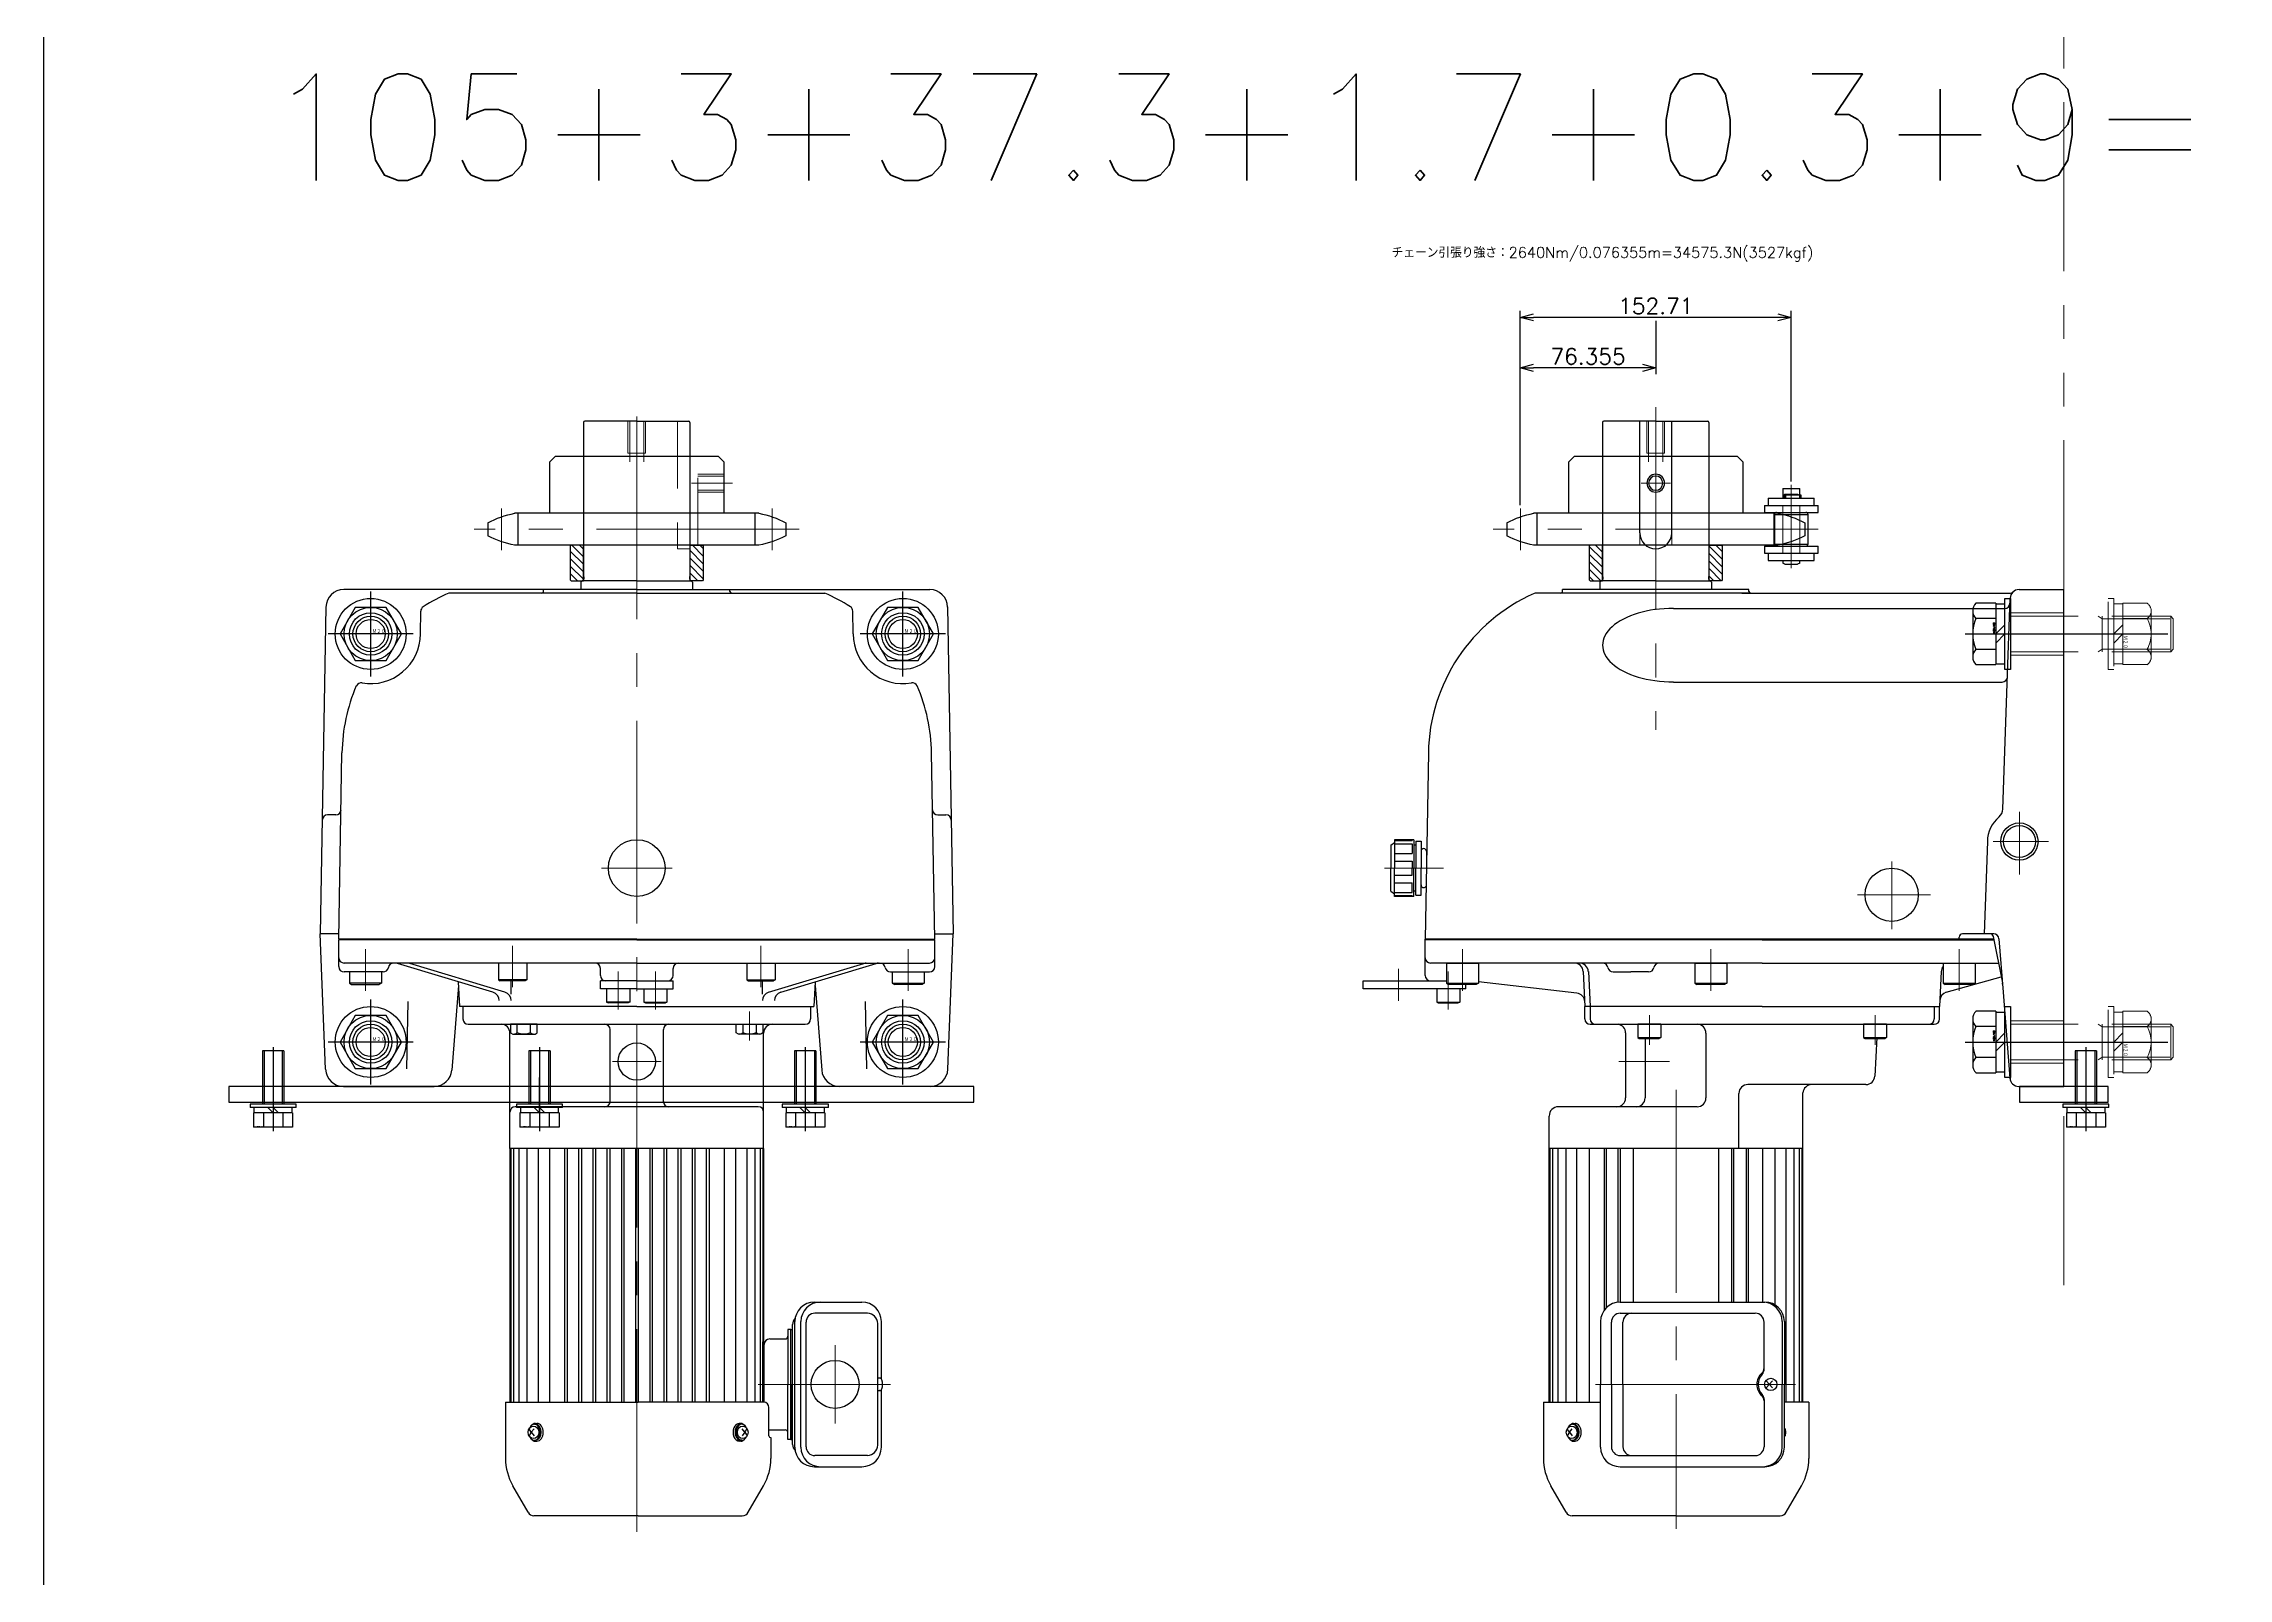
# Model space of a CAD drawing. Header units: millimetres. Extents: x -16130 to 36813, y -8099 to 27484.
# Drawn here: x -3927 to -2695, y 16877 to 17742 of the extents above; entities that cross this region are included whole.
import ezdxf

# ---------------------------------------------------------------- set-up
doc = ezdxf.new("R2010")
doc.units = ezdxf.units.MM
doc.header["$LTSCALE"] = 6
doc.header["$PDMODE"] = 99
doc.header["$PDSIZE"] = 1
for name, pattern in [('CENTER2', [28.575, 19.05, -3.175, 3.175, -3.175]), ('HIDDEN', [9.525, 6.35, -3.175]), ('PHANTOM2', [31.75, 15.875, -3.175, 3.175, -3.175, 3.175, -3.175])]:
    doc.linetypes.add(name, pattern=pattern)
for name, color, linetype, lineweight in [('04_HIDDEN', 2, 'HIDDEN', 13), ('05_CENTER', 4, 'CENTER2', 13), ('06_PHANTOM', 2, 'PHANTOM2', 13), ('08_DIM', 3, 'Continuous', 13)]:
    doc.layers.add(name, color=color, linetype=linetype, lineweight=lineweight)
doc.layers.add('10_DRAFT', color=8, linetype='Continuous', lineweight=0, plot=False)
doc.styles.add('KANJI0', font='txt.shx', dxfattribs={"width": 0.9, "height": 30, "bigfont": 'bigfont'})
doc.styles.add('KSS_TXT', font='txt.shx', dxfattribs={"bigfont": 'extfont2.shx'})
doc.styles.add('KSS_TXT_L', font='txt.shx', dxfattribs={"height": 3, "bigfont": 'extfont2.shx'})
doc.dimstyles.new('KSS_DIM', dxfattribs={"dimtxt": 3, "dimasz": 2.5, "dimexe": 1.25, "dimexo": 0.625, "dimtad": 1, "dimdsep": 46, "dimtxsty": 'KSS_TXT', "dimblk": 'OPEN30', "dimcen": 0, "dimazin": 2, "dimtfac": 0.75, "dimtmove": 0, "dimatfit": 3, "dimldrblk": 'OPEN30', "dimfxl": 1, "dimtolj": 1, "dimarcsym": 0})

# ---------------------------------------------------------------- blocks, each defined once
blk = doc.blocks.new('A$C589748CA_1_1_1')
at = {"color": 0}
blk.add_lwpolyline([(-12.5, 0), (37.5, 0), (37.5, -9), (-12.5, -9)], close=True, dxfattribs=at)
at = {"layer": '05_CENTER'}
blk.add_line((0, 4.9), (0, -14.4), dxfattribs=at)
blk = doc.blocks.new('A$C1819430B_1_1_1')
at = {"color": 0}
for p, q in [((-11, 13), (11, 13)), ((-11, 5), (-11, 13)), ((-5.5, 5), (-5.5, 13)), ((5.5, 5), (5.5, 13)), ((11, 5), (11, 13)), ((-13, 2), (13, 2)), ((-13, 2), (-13, 0)), ((-13, 0), (13, 0)), ((-11, 5), (11, 5)), ((-10.8, 5), (-10.8, 2)), ((0, 2), (-3, 5)), ((0, 5), (3, 2)), ((10.8, 2), (10.8, 5)), ((13, 0), (13, 2))]:
    blk.add_line(p, q, dxfattribs=at)
at = {"color": 0, "linetype": 'CENTER2'}
blk.add_line((0, -32.1), (0, 15.3), dxfattribs=at)
at = {"color": 0, "linetype": 'HIDDEN'}
for p, q in [((-6, -30), (-6, 0)), ((-5.1, -30), (-5.1, 0)), ((5.1, -30), (5.1, 0)), ((6, -30), (6, 0)), ((-6, -30), (6, -30))]:
    blk.add_line(p, q, dxfattribs=at)
at = {"layer": '10_DRAFT', "style": 'KSS_TXT_L'}
blk.add_text('BT-M12x35L,SW,PW', height=0.3, dxfattribs=at).set_placement((6.1, 12.7))
blk = doc.blocks.new('A$C00F93995_1_2_1')
at = {"color": 0, "linetype": 'CENTER2'}
blk.add_line((0, 25.6), (0, -95.7), dxfattribs=at)
at = {"color": 0}
for p, q in [((-17.3, 19.5), (-17.3, 8.3)), ((13, 21.3), (-13, 21.3)), ((-8.7, 8.3), (-8.7, 19.5)), ((8.7, 8.3), (8.7, 19.5)), ((17.3, 8.3), (17.3, 19.5)), ((17.3, 8.3), (-17.3, 8.3)), ((-16.9, 8.3), (-16.9, 3.2)), ((-5.1, 8.3), (0, 3.2)), ((0, 8.3), (5.1, 3.2)), ((16.9, 8.3), (16.9, 3.2))]:
    blk.add_line(p, q, dxfattribs=at)
blk.add_lwpolyline([(-20, 3.2), (20, 3.2), (20, 0), (-20, 0)], close=True, dxfattribs=at)
for centre, radius, start, end in [((-13, 15.3), 6, 44.6, 135.4), ((0, -0.6), 21.9, 66.6, 113.4), ((13, 15.3), 6, 44.6, 135.4)]:
    blk.add_arc(centre, radius, start, end, dxfattribs=at)
at = {"layer": '04_HIDDEN', "color": 0}
for p, q in [((-10, 0), (-10, -90.3)), ((10, 0), (10, -90.3)), ((-8.6, -51.7), (-10, -49.4)), ((10, -51.7), (-10, -51.7)), ((-8.6, -51.7), (-8.6, -91.7)), ((8.6, -51.7), (10, -49.4)), ((8.6, -51.7), (8.6, -91.7)), ((-10, -90.3), (-8.6, -91.7)), ((10, -90.3), (-10, -90.3)), ((8.6, -91.7), (-8.6, -91.7)), ((8.6, -91.7), (10, -90.3))]:
    blk.add_line(p, q, dxfattribs=at)
at = {"layer": '10_DRAFT', "style": 'KSS_TXT'}
blk.add_text('M20x100', height=1, dxfattribs=at).set_placement((0.4, 8.8))
blk = doc.blocks.new('M20Nza_1_2_1')
at = {"color": 0}
for p, q in [((-17.3, 8.3), (-17.3, 22)), ((-13, 24.3), (13, 24.3)), ((-8.7, 22), (-8.7, 8.3)), ((8.6, 8.3), (8.6, 22)), ((17.3, 22), (17.3, 8.3)), ((17.3, 8.3), (-17.3, 8.3)), ((-16.9, 8.3), (-16.9, 3.2)), ((-5.1, 8.3), (0, 3.2)), ((0, 8.3), (5.1, 3.2)), ((16.9, 8.3), (16.9, 3.2))]:
    blk.add_line(p, q, dxfattribs=at)
at = {"color": 0, "linetype": 'CENTER2'}
blk.add_line((0, 0), (0, 24.3), dxfattribs=at)
at = {"color": 0}
blk.add_lwpolyline([(-20, 3.2), (20, 3.2), (20, 0), (-20, 0)], close=True, dxfattribs=at)
for centre, radius, start, end in [((-13, 19.1), 5.19, 33.626, 146.374), ((0, 7), 17.3, 60, 120), ((13, 19.1), 5.19, 33.626, 146.374)]:
    blk.add_arc(centre, radius, start, end, dxfattribs=at)
at = {"layer": '10_DRAFT', "style": 'KANJI0', "width": 0.82}
blk.add_text('Ｍ２０', height=2.14, dxfattribs=at).set_placement((0.9, 8.6))
blk = doc.blocks.new('GM-DP 0.75kW 1／1200a_1_1_1')
at = {"color": 0}
for p, q in [((-200, 337), (-200, 395)), ((-200, 395), (-195.5, 395)), ((-195.5, 395), (-195.5, 357)), ((-148, 366.3), (-148, 377.3)), ((-148, 366.3), (-148, 377.3)), ((-148, 377.3), (-132, 377.3)), ((-147.5, 377.3), (-147.5, 367.3)), ((-145, 379.3), (-146.5, 377.3)), ((-145, 379.3), (-146.5, 377.3)), ((-145.7, 377.3), (-145.7, 367.3)), ((-145, 379.3), (-132, 379.3)), ((-140.2, 377.3), (-140.2, 367.3)), ((-135.9, 377.3), (-135.9, 367.3)), ((-119, 379.3), (-132, 379.3)), ((-116, 377.3), (-132, 377.3)), ((-128.1, 377.3), (-128.1, 367.3)), ((-123.8, 377.3), (-123.8, 367.3)), ((-119, 379.3), (-117.5, 377.3)), ((-119, 379.3), (-117.5, 377.3)), ((-118.3, 377.3), (-118.3, 367.3)), ((-116.5, 377.3), (-116.5, 367.3)), ((-116, 366.3), (-116, 377.3)), ((-116, 366.3), (-116, 377.3)), ((-192.5, 360), (-172, 360)), ((-172.5, 170), (-172.5, 360)), ((-172, 39.4), (-172, 360)), ((-67, 358.2), (-172, 360)), ((-148, 367.3), (-147.5, 367.3)), ((-148, 366.3), (-132, 366.3)), ((-147.2, 365.3), (-147.2, 362.3)), ((-147.2, 365.3), (-132, 365.3)), ((-147.2, 362.3), (-132, 362.3)), ((-145.7, 367.3), (-140.2, 367.3)), ((-145, 365.3), (-145, 366.3)), ((-135.9, 367.3), (-132, 367.3)), ((-128.1, 367.3), (-132, 367.3)), ((-116, 366.3), (-132, 366.3)), ((-116.8, 365.3), (-132, 365.3)), ((-116.8, 362.3), (-132, 362.3)), ((-122.5, 359.3), (-132, 359.3)), ((-118.3, 367.3), (-123.8, 367.3)), ((-119, 365.3), (-119, 366.3)), ((-116.8, 365.3), (-116.8, 362.3)), ((-116, 367.3), (-116.5, 367.3)), ((-207.5, 353.5), (-208, 352.6)), ((-208, 352.6), (-208, 341.4)), ((-207.5, 353.5), (-207.5, 340.5)), ((-200, 353.5), (-207.5, 353.5)), ((-200, 340.5), (-200, 353.5)), ((-196.8, 348), (-197.5, 346.8)), ((-197.5, 331.2), (-197.5, 346.8)), ((-185.5, 348), (-196.8, 348)), ((-196.8, 348), (-196.8, 330)), ((-195.5, 357), (-195.5, 348)), ((-185.5, 170), (-185.5, 357)), ((-185.5, 348), (-185.5, 330)), ((-207.5, 340.5), (-208, 341.4)), ((-200, 340.5), (-207.5, 340.5)), ((-200, 337), (-197.5, 337)), ((-202.5, 274.5), (-196.1, 330)), ((-196.8, 330), (-197.5, 331.2)), ((-185.5, 330), (-196.8, 330)), ((23, 176.5), (23, 297.3)), ((-495.1, 280.5), (-480.1, 289.2)), ((-433, 293.3), (-464.7, 293.3)), ((-433, 293.3), (-433, 261.1)), ((-433, 290), (-290, 290)), ((-433, 289.5), (-290, 289.5)), ((-433, 288), (-290, 288)), ((-433, 285), (-290, 285)), ((-290, 147), (-290, 290)), ((-290, 290), (-271.8, 290)), ((-266.5, 206.7), (-266.5, 285)), ((-497, 218.5), (-497, 277.2)), ((-455, 276.3), (-455, 275.5)), ((-454.5, 276.9), (-454.5, 276.3)), ((-450, 278.7), (-452, 277.2)), ((-450, 278.7), (-451.9, 280)), ((-450, 278.7), (-448.1, 280)), ((-450, 278.7), (-448, 277.2)), ((-445.5, 276.9), (-445.5, 276.3)), ((-445, 276.3), (-445, 275.5)), ((-433, 280.5), (-290, 280.5)), ((-433, 274.4), (-290, 274.4)), ((24, 282.5), (25, 282.5)), ((25, 177.5), (25, 282.5)), ((-458.4, 261.1), (-423, 261.1)), ((-433, 267.4), (-290, 267.4)), ((-387.6, 261.1), (-423, 261.1)), ((-290, 259.1), (-381.6, 259.1)), ((-220, 267), (-220, 73)), ((-217, 270), (-210, 270)), ((-210, 267), (-217, 267)), ((-190.2, 270.9), (-210, 269.9)), ((-210, 170), (-210, 269.9)), ((-190.2, 268), (-210, 267)), ((29.2, 261.5), (25, 261.5)), ((30, 260.7), (29.2, 261.5)), ((30, 230), (30, 260.7)), ((32, 259.9), (30.8, 259.9)), ((32.6, 260), (32, 259.9)), ((119.2, 260), (32.6, 260)), ((120, 230), (120, 259.2)), ((-469.4, 250.1), (-469.4, 168.5)), ((-463.1, 250), (-463.1, 173.9)), ((-423, 255), (-458.1, 255)), ((-423, 248.5), (-458.1, 248.5)), ((-423, 255), (-387.9, 255)), ((-423, 248.5), (-387.9, 248.5)), ((-382.9, 250), (-382.9, 173.9)), ((-290, 257.9), (-379.6, 257.9)), ((-376.6, 251.1), (-290, 251.1)), ((-376.6, 250.1), (-376.6, 168.5)), ((-376.6, 249.9), (-290, 249.9)), ((-224.9, 247), (-261.5, 247)), ((-190.5, 254), (-190.5, 244)), ((-376.6, 242.5), (-290, 242.5)), ((-227.5, 236), (-261.5, 236)), ((-227.5, 240.1), (-228, 239.3)), ((-228, 239.3), (-228, 228)), ((-227.5, 240.1), (-227.5, 227.1)), ((-220, 240.1), (-227.5, 240.1)), ((-220, 227.1), (-220, 240.1)), ((-190.5, 234), (-190.5, 244)), ((57, 239), (120, 239)), ((-227.5, 227.1), (-228, 228)), ((-220, 227.1), (-227.5, 227.1)), ((30, 230), (30, 199.3)), ((120, 230), (120, 200.8)), ((-497, 218.5), (-497, 159.8)), ((-27.1, 220), (-27.1, 34.7)), ((14.4, 220), (14.4, 33.3)), ((57, 221), (120, 221)), ((-225, 201.7), (-261.5, 201.7)), ((-196.8, 208), (-197.5, 206.8)), ((-197.5, 191.2), (-197.5, 206.8)), ((-185.5, 208), (-196.8, 208)), ((-196.8, 208), (-196.8, 190)), ((-185.5, 208), (-185.5, 190)), ((29.2, 198.5), (25, 198.5)), ((30, 199.3), (29.2, 198.5)), ((32, 200.2), (30.8, 200.2)), ((32.6, 200), (32, 200.2)), ((119.2, 200), (32.6, 200)), ((-376.6, 194.5), (-290, 194.5)), ((-376.6, 187.1), (-290, 187.1)), ((-376.6, 185.9), (-290, 185.9)), ((-196.8, 190), (-197.5, 191.2)), ((-185.5, 190), (-196.8, 190)), ((-290, 179.1), (-376.6, 179.1)), ((-290, 177.9), (-376.6, 177.9)), ((-290, 183.1), (-259, 183.1)), ((-254, 111.5), (-254, 178.1)), ((23, 181.5), (23, 30.5)), ((24, 177.5), (25, 177.5)), ((-431.5, 168.9), (-458.1, 168.9)), ((-421, 164.1), (-425, 167.7)), ((-425, 164.1), (-421, 167.7)), ((-414.5, 168.9), (-387.9, 168.9)), ((-378.2, 162.6), (-290, 162.6)), ((-376.6, 169.6), (-290, 169.6)), ((-210, 170), (-210, 70.1)), ((-185.5, 170), (-185.5, 36.8)), ((-172.5, 170), (-172.5, 39.3)), ((-495.1, 156.5), (-480.1, 147.8)), ((-458.4, 158.7), (-423, 158.7)), ((-458.4, 157.5), (-423, 157.5)), ((-451.2, 157.5), (-451.9, 157)), ((-448.8, 157.5), (-448.1, 157)), ((-433, 143.7), (-433, 157.5)), ((-433, 156.5), (-290, 156.5)), ((-433, 152), (-290, 152)), ((-433, 149), (-290, 149)), ((-387.6, 158.7), (-423, 158.7)), ((-387.6, 157.5), (-423, 157.5)), ((-433, 143.7), (-464.7, 143.7)), ((-433, 147.5), (-290, 147.5)), ((-433, 147), (-290, 147)), ((-290, 147), (-258.7, 147)), ((-227.5, 112.9), (-228, 112)), ((-228, 112), (-228, 100.7)), ((-227.5, 112.9), (-227.5, 99.9)), ((-220, 112.9), (-227.5, 112.9)), ((-220, 99.9), (-220, 112.9)), ((-227.5, 105.4), (-249.3, 106.5)), ((-227.5, 99.9), (-228, 100.7)), ((-220, 99.9), (-227.5, 99.9)), ((-210, 73), (-217, 73)), ((-217, 70), (-210, 70)), ((-190.2, 69.1), (-210, 70.1)), ((-202, 66.3), (-193.2, 35.3)), ((-196.8, 68), (-197.5, 66.8)), ((-197.5, 51.2), (-197.5, 66.8)), ((-185.5, 68), (-196.8, 68)), ((-196.8, 68), (-196.8, 50)), ((-185.5, 68), (-185.5, 50)), ((-196.8, 50), (-197.5, 51.2)), ((-185.5, 50), (-196.8, 50)), ((-172, 59), (-171, 59)), ((-169, 39.5), (-169, 57)), ((-170.6, 39.7), (-196.7, 34.6)), ((-117, 43), (-169, 44.8)), ((-169, 41.6), (-169, 43)), ((-255, 25.4), (-255, 0)), ((-202, 34.2), (-250.4, 30.4)), ((-171.8, 36.6), (-202, 34.2)), ((-98.7, 34.3), (-28, 31.9)), ((-28, 31.9), (20.2, 30.2)), ((25, 25.2), (25, 0)), ((-255, 0), (25, 0))]:
    blk.add_line(p, q, dxfattribs=at)
for centre, radius in [((-147, 97), 15), ((-117, 25), 10.5), ((-117, 25), 9)]:
    blk.add_circle(centre, radius, dxfattribs=at)
for centre, radius, start, end in [((-192.5, 357), 3, 90, 180), ((-182.5, 357), 3, 90, 180), ((-141.5, 360.8), 1.5, 90, 180), ((-141.5, 360.8), 1.5, 180, 241.7874), ((-122.5, 360.8), 1.5, 0, 90), ((-122.5, 360.8), 1.5, 270, 0), ((-68.7, 258.2), 100, 23.8086, 89), ((20, 297.3), 3, 0, 23.8086), ((-464.7, 262.5), 30.8, 90, 120), ((-271.5, 285), 5, 0, 93), ((24, 283.5), 1, 180, 270), ((-493.2, 277.2), 3.8, 120, 180), ((-207.5, 275), 5, 273, 353.3916), ((-190.5, 275.9), 5, 273, 0), ((-190.5, 273), 5, 273, 0), ((-458.4, 250.1), 11, 90, 180), ((-387.6, 250.1), 11, 0, 90), ((-217, 267), 3, 90, 180), ((-217, 264), 3, 90, 180), ((-188.5, 259.9), 3, 279.5941, 0), ((30.8, 260.6), 0.8, 180, 270), ((119.2, 259.2), 0.8, 0, 90), ((-458.1, 250), 5, 90, 180), ((-458.1, 243.5), 5, 90, 180), ((-387.9, 250), 5, 0, 90), ((-387.9, 243.5), 5, 0, 90), ((-261.5, 252), 5, 180, 270), ((-224.9, 252), 5, 270, 349.1931), ((-187.5, 254), 3, 99.5941, 180), ((-261.5, 241), 5, 180, 270), ((-187.5, 234), 3, 180, 260.4059), ((57, 230), 9, 90, 270), ((-188.5, 228.1), 3, 0, 80.4059), ((-261.5, 206.7), 5, 180, 270), ((-225, 206.7), 5, 270, 0), ((30.8, 199.3), 0.8, 90, 180), ((119.2, 200.8), 0.8, 270, 0), ((-458.1, 173.9), 5, 180, 270), ((-387.9, 173.9), 5, 270, 0), ((-259, 178.1), 5, 0, 90), ((24, 176.5), 1, 90, 180), ((-458.4, 169.7), 11, 180, 270), ((-458.4, 168.5), 11, 180, 270), ((-432.3, 172.9), 4, 270, 318.8216), ((-431.5, 172.9), 4, 270, 313.3016), ((-414.5, 172.9), 4, 226.6984, 270), ((-413.7, 172.9), 4, 221.1784, 270), ((-387.6, 169.7), 11, 270, 0), ((-387.6, 168.5), 11, 270, 0), ((-493.2, 159.8), 3.8, 180, 240), ((-464.7, 174.5), 30.8, 240, 270), ((-259, 142), 5, 0, 87), ((-249, 111.5), 5, 180, 267), ((-217, 76), 3, 180, 270), ((-217, 73), 3, 180, 270), ((-206.8, 64.9), 5, 15.8257, 87), ((-190.5, 64.1), 5, 51.7021, 87), ((-171, 57), 2, 0, 90), ((-172, 39.5), 3, 274.5042, 0), ((-171, 41.6), 2, 280.9106, 0), ((-117, 25), 18, 39.6589, 90), ((-250, 25.4), 5, 94.5042, 180), ((-197.8, 40.5), 6, 274.5042, 280.9106), ((-98.5, 40.3), 6, 219.6589, 268), ((-24.1, 34.7), 3, 180, 268), ((17.4, 33.3), 3, 180, 268), ((20, 25.2), 5, 0, 88), ((26, 30.5), 3, 180, 221.4096)]:
    blk.add_arc(centre, radius, start, end, dxfattribs=at)
for centre, major_axis, ratio, start_param, end_param in [((-450, 276.3), (5, 0), 0.707107, 2.402321, 3.141593), ((-450, 275.5), (5, 0), 0.707107, 3.141593, 6.283185), ((-450, 276.9), (4.5, 0), 0.707107, 2.158707, 7.266071), ((-450, 276.3), (4.5, 0), 0.707107, 3.141593, 6.283185), ((-450, 276.3), (5, 0), 0.707107, 0, 0.739272), ((-6.3, 220), (0, 40), 0.518531, 4.712389, 7.853982), ((-423, 165.7), (8, 0), 0.913545, 1.570796, 2.467375), ((-423, 165.7), (8, 0), 0.913545, 0.674217, 1.570796), ((-423, 164.9), (8, 0), 0.913545, 1.570796, 2.371743), ((-423, 164.9), (8, 0), 0.913545, 0.76985, 1.570796), ((-450, 159.6), (3.5, 0), 0.860398, 3.896091, 5.528686)]:
    blk.add_ellipse(centre, major_axis=major_axis, ratio=ratio, start_param=start_param, end_param=end_param, dxfattribs=at)
for centre, ratio in [((-450, 277.4), 0.860398), ((-423, 165.2), 0.986488)]:
    blk.add_ellipse(centre, major_axis=(3.5, 0), ratio=ratio, dxfattribs=at)
at = {"layer": '04_HIDDEN', "color": 0}
for p, q in [((120, 234), (97, 234)), ((102, 225), (102, 235)), ((120, 235), (102, 235)), ((120, 226), (97, 226)), ((120, 225), (102, 225)), ((-251.9, 30), (-206.1, 30)), ((-242, 30), (-242, 0)), ((-218, 30), (-218, 0)), ((21.3, 30), (-23.5, 30)), ((-12, 30), (-12, 0)), ((12, 30), (12, 0))]:
    blk.add_line(p, q, dxfattribs=at)
at = {"layer": '05_CENTER', "color": 0}
for p, q in [((-132, 383), (-132, 349.6)), ((-206.8, 375), (-188.7, 375)), ((-211.6, 347), (-190.2, 347)), ((-201.1, 339), (-177.7, 339)), ((-423, 264), (-423, 151.3)), ((-241, 222.3), (-241, 250.9)), ((-231.6, 233.6), (-214.9, 233.6)), ((127.9, 230), (-54.1, 230)), ((-257, 218.5), (-504.4, 218.5)), ((-201.1, 199), (-177.7, 199)), ((-147, 116.2), (-147, 75.2)), ((-231.6, 106.4), (-214.9, 106.4)), ((-128.3, 97), (-166.4, 97)), ((-201.1, 59), (-177.7, 59)), ((-117, 39.7), (-117, 8.6)), ((-230, 36.4), (-230, -6.8)), ((-100.3, 25), (-135.5, 25)), ((0, 36.4), (0, -6.8))]:
    blk.add_line(p, q, dxfattribs=at)
blk = doc.blocks.new('A$C0BC17FE9_1_1_1')
h = blk.add_hatch()
h.set_pattern_fill('_USER', color=3, scale=3, angle=45, pattern_type=0)
h.set_pattern_definition([(45, (4154.5145, -13863.4928), (-2.12132034, 2.12132034), [])])
h.paths.add_polyline_path([(20, 30.1), (20, 37), (19.5, 37.5), (0.5, 37.5), (0, 37), (0, 30.1)])
h.paths.add_polyline_path([(19.5, -37.5), (20, -37), (20, -30.1), (0, -30.1), (0, -37), (0.5, -37.5)])
at = {"color": 0}
for points in [[(0, 30.1), (20, 30.1), (20, 37), (19.5, 37.5), (0.5, 37.5), (0, 37)], [(0, -30.1), (20, -30.1), (20, -37), (19.5, -37.5), (0.5, -37.5), (0, -37)]]:
    blk.add_lwpolyline(points, close=True, dxfattribs=at)
at = {"layer": '10_DRAFT'}
blk.add_line((0, 0), (20, 0), dxfattribs=at)
blk = doc.blocks.new('A$C4DB811AD_1_1_1')
at = {"color": 0}
blk.add_lwpolyline([(-410, 0), (10, 0), (10, -9), (-410, -9)], close=True, dxfattribs=at)
at = {"layer": '05_CENTER'}
for p, q in [((-315, 4.9), (-315, -14.4)), ((-165, 4.9), (-165, -14.4)), ((-15, 4.9), (-15, -14.4))]:
    blk.add_line(p, q, dxfattribs=at)
blk = doc.blocks.new('20b_1_2_1')
at = {"color": 0}
for p, q in [((-8.7, 15), (-17.3, 0)), ((8.7, 15), (-8.7, 15)), ((17.3, 0), (8.7, 15)), ((-17.3, 0), (-8.7, -15)), ((8.7, -15), (17.3, 0)), ((-8.7, -15), (8.7, -15))]:
    blk.add_line(p, q, dxfattribs=at)
at = {"color": 0, "linetype": 'CENTER2'}
for p, q in [((0, -24), (0, 24)), ((24, 0), (-24, 0))]:
    blk.add_line(p, q, dxfattribs=at)
at = {"color": 0}
for radius in [20, 15, 10, 8.2]:
    blk.add_circle((0, 0), radius, dxfattribs=at)
at = {"layer": '10_DRAFT', "style": 'KANJI0', "width": 0.82}
blk.add_text('Ｍ２０', height=2.14, dxfattribs=at).set_placement((0.9, 0.3))
blk = doc.blocks.new('RS120-1B18Ta_1_1_1')
at = {"color": 0}
for p, q in [((12.6, 84), (5.4, 84)), ((0, 68.9), (0, -68.9)), ((0, 66.8), (18, 66.8)), ((18, 68.9), (18, -68.9)), ((47, 49), (18, 49)), ((50, 46), (47, 49)), ((50, 46), (50, -46)), ((18, -49), (47, -49)), ((47, -49), (50, -46)), ((0, -66.8), (18, -66.8)), ((12.6, -84), (5.4, -84))]:
    blk.add_line(p, q, dxfattribs=at)
for centre, start, end in [((50.8, 59.3), 151.4248, 169.3003), ((-32.8, 59.3), 10.6997, 28.5752), ((50.8, -59.2), 190.6997, 208.5752), ((-32.8, -59.2), 331.4248, 349.3003)]:
    blk.add_arc(centre, 51.7, start, end, dxfattribs=at)
at = {"layer": '04_HIDDEN', "color": 0}
for p, q in [((30, 49), (30, 34.4)), ((31, 49), (31, 34.4)), ((39, 49), (39, 34.4)), ((40, 49), (40, 34.4)), ((0, 34.4), (50, 34.4)), ((0, 30), (50, 30)), ((0, -30), (50, -30))]:
    blk.add_line(p, q, dxfattribs=at)
at = {"layer": '05_CENTER', "color": 0}
for p, q in [((9, 91.6), (9, -91.6)), ((-2.8, 76.4), (20.8, 76.4)), ((35, 30.9), (35, 53.9)), ((-2.8, -76.3), (20.8, -76.3))]:
    blk.add_line(p, q, dxfattribs=at)
at = {"layer": '10_DRAFT'}
blk.add_line((0, 0), (50, 0), dxfattribs=at)
blk = doc.blocks.new('GM-DP 0.75kW 1／1200b_1_1_1')
at = {"color": 0}
for p, q in [((-245.4, 325.4), (-169, 328.4)), ((15.2, 325.2), (-169, 328.4)), ((-169, 317.9), (-169, 328.4)), ((-102, 319.7), (-102, 324.3)), ((-255, 315.4), (-255, 264.2)), ((-196.8, 312), (-197.5, 310.8)), ((-197.5, 310.8), (-197.5, 295.2)), ((-190.5, 312), (-196.8, 312)), ((-196.8, 294), (-196.8, 312)), ((-190.5, 293), (-190.5, 315)), ((-187.5, 318), (-172.5, 318)), ((-185.5, 150), (-185.5, 315)), ((-172.5, 150), (-172.5, 318)), ((-172, 150), (-172, 318)), ((-172, 318), (-67, 316.2)), ((25, 150), (25, 315.2)), ((-201.9, 231.2), (-185.7, 284.9)), ((-196.8, 294), (-197.5, 295.2)), ((-190.5, 294), (-196.8, 294)), ((-245.2, 279.6), (-207.2, 278.9)), ((-201.9, 224.3), (-185.7, 278)), ((0, 272), (12.8, 271.8)), ((0, 272), (1.4, 272)), ((-198.1, 250.5), (-245.8, 254.3)), ((-210, 248), (-217, 248)), ((-196.1, 250.6), (-210, 249.9)), ((-210, 150), (-210, 249.9)), ((23, 150), (23, 256)), ((-220, 245), (-220, 55)), ((-433, 224.1), (-464.7, 224.1)), ((-433, 224.1), (-433, 149.2)), ((-194.9, 228), (-195.5, 227)), ((-195.5, 213), (-195.5, 227)), ((-185.5, 228), (-194.9, 228)), ((-194.9, 212), (-194.9, 228)), ((-185.5, 212), (-185.5, 228)), ((-495.1, 211.3), (-480.1, 219.9)), ((-450, 209.5), (-452, 207.9)), ((-450, 209.5), (-451.9, 210.7)), ((-450, 209.5), (-448.1, 210.7)), ((-450, 209.5), (-448, 207.9)), ((-290, 221.5), (-433, 221.5)), ((-290, 221), (-433, 221)), ((-290, 219.5), (-433, 219.5)), ((-290, 216.5), (-433, 216.5)), ((-290, 212), (-433, 212)), ((-290, 221.5), (-225, 221.5)), ((-290, 78.5), (-290, 221.5)), ((-266.5, 150), (-266.5, 218.5)), ((-224.8, 221.1), (-225.5, 219.9)), ((-225.5, 219.9), (-225.5, 207.3)), ((-220, 221.1), (-224.8, 221.1)), ((-224.8, 217.4), (-220, 217.4)), ((-224.8, 209.9), (-220, 209.9)), ((-220, 206.1), (-220, 221.1)), ((-203, 220.8), (-195.5, 220.8)), ((-194.9, 212), (-195.5, 213)), ((-185.5, 212), (-194.9, 212)), ((-497, 149.2), (-497, 208)), ((-455, 207.1), (-455, 206.3)), ((-454.5, 207.7), (-454.5, 207.1)), ((-445.5, 207.7), (-445.5, 207.1)), ((-445, 207.1), (-445, 206.3)), ((-290, 205.6), (-433, 205.6)), ((-290, 199.2), (-433, 199.2)), ((-225.5, 207.3), (-224.8, 206.1)), ((-224.8, 206.1), (-220, 206.1)), ((24, 202.5), (25, 202.5)), ((-290, 190.8), (-433, 190.8)), ((-290, 189.2), (-433, 189.2)), ((-290, 182.8), (-433, 182.8)), ((-290, 181.2), (-433, 181.2)), ((-290, 174.8), (-433, 174.8)), ((-290, 173.2), (-433, 173.2)), ((29.2, 181.5), (25, 181.5)), ((30, 180.7), (29.2, 181.5)), ((30, 150), (30, 180.7)), ((32, 179.8), (30.8, 179.8)), ((32.6, 180), (32, 179.8)), ((119.2, 180), (32.6, 180)), ((120, 150), (120, 179.2)), ((-290, 166.8), (-433, 166.8)), ((-290, 165.2), (-433, 165.2)), ((-263.5, 165), (-223, 165)), ((-207.5, 167), (-208, 166.1)), ((-208, 154.9), (-208, 166.1)), ((-207.5, 154), (-207.5, 167)), ((-200, 167), (-207.5, 167)), ((-200, 150), (-200, 170.5)), ((-200, 170.5), (-195.5, 170.5)), ((-195.5, 150), (-195.5, 170.5)), ((-192.5, 170.5), (-188.5, 170.5)), ((-497, 149.2), (-497, 90.5)), ((-290, 158.7), (-433, 158.7)), ((-290, 157.3), (-433, 157.3)), ((-290, 150.7), (-433, 150.7)), ((-290, 149.3), (-433, 149.3)), ((-433, 78.5), (-433, 149.2)), ((-266.5, 81.5), (-266.5, 150)), ((-210, 150), (-210, 50.1)), ((-207.5, 154), (-208, 154.9)), ((-200, 154), (-207.5, 154)), ((-200, 150), (-200, 129.5)), ((-195.5, 150), (-195.5, 129.5)), ((-185.5, 150), (-185.5, -15)), ((-172.5, 150), (-172.5, -18)), ((-172, 150), (-172, -18)), ((23, 150), (23, 44)), ((25, 150), (25, -15.3)), ((30, 150), (30, 119.3)), ((120, 150), (120, 120.8)), ((-290, 142.7), (-433, 142.7)), ((-290, 141.3), (-433, 141.3)), ((-207.5, 146), (-208, 145.1)), ((-208, 145.1), (-208, 133.9)), ((-207.5, 146), (-207.5, 133)), ((-200, 146), (-207.5, 146)), ((-290, 134.8), (-433, 134.8)), ((-290, 133.2), (-433, 133.2)), ((-290, 126.8), (-433, 126.8)), ((-290, 125.2), (-433, 125.2)), ((-263.5, 135), (-223, 135)), ((-207.5, 133), (-208, 133.9)), ((-200, 133), (-207.5, 133)), ((-200, 129.5), (-195.5, 129.5)), ((-192.5, 129.5), (-188.5, 129.5)), ((-290, 118.8), (-433, 118.8)), ((-290, 117.2), (-433, 117.2)), ((29.2, 118.5), (25, 118.5)), ((30, 119.3), (29.2, 118.5)), ((32, 120.2), (30.8, 120.2)), ((32.6, 120), (32, 120.2)), ((119.2, 120), (32.6, 120)), ((-290, 110.8), (-433, 110.8)), ((-290, 109.2), (-433, 109.2)), ((-290, 100.8), (-433, 100.8)), ((-495.1, 87.2), (-480.1, 78.6)), ((-455, 91.4), (-455, 92.2)), ((-454.5, 90.8), (-454.5, 91.4)), ((-450, 89), (-452, 90.6)), ((-450, 89), (-451.9, 87.8)), ((-450, 89), (-448, 90.6)), ((-450, 89), (-448.1, 87.8)), ((-445.5, 90.8), (-445.5, 91.4)), ((-445, 91.4), (-445, 92.2)), ((-290, 94.4), (-433, 94.4)), ((-290, 88), (-433, 88)), ((-225.5, 92.7), (-224.8, 93.9)), ((-225.5, 80.1), (-225.5, 92.7)), ((-224.8, 93.9), (-220, 93.9)), ((-224.8, 90.1), (-220, 90.1)), ((-220, 93.9), (-220, 78.9)), ((-194.9, 88), (-195.5, 87)), ((-195.5, 87), (-195.5, 73)), ((-185.5, 88), (-194.9, 88)), ((-194.9, 88), (-194.9, 72)), ((-185.5, 88), (-185.5, 72)), ((24, 97.5), (25, 97.5)), ((-453, 74.4), (-464.7, 74.4)), ((-453, 74.4), (-453, 74.5)), ((-452, 75.5), (-436, 75.5)), ((-448.6, 75), (-448.6, 66.4)), ((-290, 83.5), (-433, 83.5)), ((-290, 80.5), (-433, 80.5)), ((-399, 79.2), (-433, 79.2)), ((-433, 78.2), (-399, 78.2)), ((-399, 79.2), (-399, 78.2)), ((-290, 79), (-399, 79)), ((-290, 78.5), (-399, 78.5)), ((-397.4, 75), (-397.4, 66.4)), ((-290, 78.5), (-225, 78.5)), ((-224.8, 78.9), (-225.5, 80.1)), ((-224.8, 82.6), (-220, 82.6)), ((-220, 78.9), (-224.8, 78.9)), ((-203, 79.2), (-195.5, 79.2)), ((-201.9, 75.7), (-185.7, 22)), ((-456.8, 62.2), (-389.2, 62.2)), ((-454, 64.8), (-423, 64.8)), ((-454, 63.2), (-454, 64.8)), ((-454, 63.2), (-454, 62.2)), ((-454, 63.2), (-392, 63.2)), ((-423, 63.2), (-454, 63.2)), ((-392, 64.8), (-423, 64.8)), ((-423, 63.2), (-392, 63.2)), ((-392, 63.2), (-392, 64.8)), ((-392, 63.2), (-392, 62.2)), ((-201.9, 68.8), (-185.7, 15.1)), ((-194.9, 72), (-195.5, 73)), ((-185.5, 72), (-194.9, 72)), ((-469.4, 49.9), (-469.4, 23.1)), ((-463.1, 20), (-463.1, 49.6)), ((-458.4, 60.9), (-387.6, 60.9)), ((-458.4, 57.5), (-387.6, 57.5)), ((-458.1, 54.6), (-387.9, 54.6)), ((-382.9, 20), (-382.9, 49.6)), ((-376.6, 49.9), (-376.6, 23.1)), ((-198.1, 49.5), (-245.8, 45.7)), ((-210, 52), (-217, 52)), ((-196.1, 49.4), (-210, 50.1)), ((-255, -15.8), (-255, 35.8)), ((0, 28), (12.8, 28.2)), ((0, 28), (1.4, 28)), ((-457.2, 14.2), (-388.7, 14.2)), ((-426.5, 13.1), (-426.5, 13.4)), ((-419.5, 13.1), (-419.5, 13.4)), ((-245.2, 20.4), (-207.2, 21.1)), ((-458.4, 12.1), (-426.1, 12.1)), ((-419.9, 12.1), (-387.6, 12.1)), ((-196.8, 6), (-197.5, 4.8)), ((-197.5, -10.8), (-197.5, 4.8)), ((-196.8, 6), (-196.8, -12)), ((-190.5, 6), (-196.8, 6)), ((-190.5, 7), (-190.5, -15)), ((-196.8, -12), (-197.5, -10.8)), ((-190.5, -12), (-196.8, -12)), ((-187.5, -18), (-172.5, -18)), ((-172, -18), (-67, -16.2)), ((-169, -17.9), (-169, -28.4)), ((-102, -19.7), (-102, -24.3)), ((-245.4, -25.4), (-169, -28.4)), ((15.2, -25.2), (-169, -28.4))]:
    blk.add_line(p, q, dxfattribs=at)
for centre, radius in [((-230, 300), 12), ((0, 300), 12), ((-241, 150), 10.5), ((-132, 150), 16), ((-423, 38.2), 13.5), ((-230, 0), 12), ((0, 0), 12)]:
    blk.add_circle(centre, radius, dxfattribs=at)
for centre, radius, start, end in [((-245, 315.4), 10, 92.2549, 180), ((-105, 324.3), 3, 0, 89), ((15, 315.2), 10, 0, 89), ((-187.5, 315), 3, 90, 180), ((-182.5, 315), 3, 90, 180), ((-99, 319.7), 3, 180, 269), ((-68.7, 216.2), 100, 66.8024, 89), ((-30.5, 305.3), 3, 350.0806, 66.8024), ((0, 300), 28, 170.0806, 270), ((-187.5, 293), 3, 180, 260.4059), ((-188.5, 287.1), 3, 0, 80.4059), ((-190.5, 286.3), 5, 343.1917, 0), ((-190.5, 279.4), 5, 343.1917, 0), ((12.8, 268.8), 3, 32.8342, 89), ((-245, 264.2), 10, 180, 265.4958), ((-68.7, 216.2), 100, 23.4436, 32.8342), ((-217, 245), 3, 90, 180), ((-464.7, 193.2), 30.8, 90, 120), ((-225, 226.5), 5, 270, 0), ((-206.7, 232.6), 5, 270, 343.1917), ((-206.7, 225.8), 5, 270, 343.1917), ((-493.2, 208), 3.8, 120, 180), ((-269.5, 218.5), 3, 0, 90), ((-222.8, 219.3), 2.72, 180.0003, 223.6002), ((-215.7, 213.6), 9.75, 157.3804, 202.6201), ((-222.8, 208), 2.72, 136.4003, 180.0003), ((24, 203.5), 1, 180, 270), ((-188.5, 173.5), 3, 270, 0), ((30.8, 180.7), 0.8, 180, 270), ((119.2, 179.2), 0.8, 0, 90), ((-263.5, 168), 3, 180, 270), ((-223, 168), 3, 270, 0), ((-192.5, 167.5), 3, 90, 180), ((-263.5, 132), 3, 90, 180), ((-223, 132), 3, 0, 90), ((-192.5, 132.5), 3, 180, 270), ((-188.5, 126.5), 3, 0, 90), ((30.8, 119.3), 0.8, 90, 180), ((119.2, 120.8), 0.8, 270, 0), ((-493.2, 90.5), 3.8, 180, 240), ((-222.8, 92), 2.72, 179.9997, 223.5997), ((-215.7, 86.4), 9.75, 157.3799, 202.6196), ((24, 96.5), 1, 90, 180), ((-464.7, 105.2), 30.8, 240, 270), ((-452, 74.5), 1, 90, 180), ((-445.4, 75), 3.2, 171.3332, 180), ((-436, 78.5), 3, 270, 0), ((-400.6, 75), 3.2, 0, 90), ((-269.5, 81.5), 3, 270, 0), ((-222.8, 80.7), 2.72, 136.3998, 179.9997), ((-225, 73.5), 5, 0, 90), ((-206.7, 74.2), 5, 16.8083, 90), ((-456.8, 57.2), 5, 90, 135.074), ((-450.2, 66.4), 1.6, 270, 0), ((-395.8, 66.4), 1.6, 180, 270), ((-389.2, 57.2), 5, 44.926, 90), ((-206.7, 67.4), 5, 16.8083, 90), ((-458.4, 49.9), 11, 90, 180), ((-458.4, 46.5), 11, 90, 180), ((-458.1, 49.6), 5, 90, 180), ((-387.9, 49.6), 5, 0, 90), ((-387.6, 49.9), 11, 0, 90), ((-387.6, 46.5), 11, 0, 90), ((-217, 55), 3, 180, 270), ((-245, 35.8), 10, 94.5042, 180), ((-68.7, 83.8), 100, 327.1658, 336.5564), ((0, 0), 28, 90, 189.9194), ((12.8, 31.2), 3, 271, 327.1658), ((-458.4, 23.1), 11, 180, 270), ((-457.2, 20), 5.8, 180, 270), ((-425, 13.4), 1.5, 147.769, 180), ((-425.2, 13.1), 1.3, 180, 253.3985), ((-420.8, 13.1), 1.3, 286.6015, 0), ((-421, 13.4), 1.5, 0, 32.231), ((-388.7, 20), 5.8, 270, 0), ((-387.6, 23.1), 11, 270, 0), ((-188.5, 12.9), 3, 279.5941, 0), ((-190.5, 20.6), 5, 0, 16.8083), ((-190.5, 13.7), 5, 0, 16.8083), ((-423, 20.4), 9, 253.3985, 286.6015), ((-187.5, 7), 3, 99.5941, 180), ((-68.7, 83.8), 100, 271, 293.1976), ((-30.5, -5.3), 3, 293.1976, 9.9194), ((-245, -15.4), 10, 180, 267.7451), ((-187.5, -15), 3, 180, 270), ((-182.5, -15), 3, 180, 270), ((-105, -24.3), 3, 271, 0), ((-99, -19.7), 3, 91, 180), ((15, -15.2), 10, 271, 0)]:
    blk.add_arc(centre, radius, start, end, dxfattribs=at)
for centre, major_axis, start_param, end_param in [((-450, 207.1), (5, 0), 2.402321, 3.141593), ((-450, 207.7), (4.5, 0), 2.158707, 7.266071), ((-450, 207.1), (5, 0), 0, 0.739272), ((-450, 206.3), (5, 0), 3.141593, 6.283185), ((-450, 207.1), (4.5, 0), 3.141593, 6.283185), ((-450, 92.2), (5, 0), 0, 3.141593), ((-450, 91.4), (5, 0), 3.141593, 3.880864), ((-450, 90.8), (4.5, 0), 5.300299, 10.407664), ((-450, 91.4), (4.5, 0), 0, 3.141593), ((-450, 91.4), (5, 0), 5.543913, 6.283185)]:
    blk.add_ellipse(centre, major_axis=major_axis, ratio=0.707107, start_param=start_param, end_param=end_param, dxfattribs=at)
for centre in [(-450, 208.2), (-450, 90.3)]:
    blk.add_ellipse(centre, major_axis=(3.5, 0), ratio=0.860398, dxfattribs=at)
at = {"layer": '04_HIDDEN', "color": 0}
for p, q in [((120, 154), (97, 154)), ((102, 145), (102, 155)), ((120, 155), (102, 155)), ((120, 146), (97, 146)), ((120, 145), (102, 145)), ((120, 127), (48, 127)), ((48, 127), (48, 120))]:
    blk.add_line(p, q, dxfattribs=at)
at = {"layer": '05_CENTER', "color": 0}
for p, q in [((-230, 319.8), (-230, 280.2)), ((0, 319.8), (0, 280.2)), ((-210.2, 300), (-249.8, 300)), ((-201.1, 303), (-177.7, 303)), ((19.8, 300), (-19.8, 300)), ((-199.1, 220), (-175.7, 220)), ((-241, 136.3), (-241, 163.7)), ((-211.6, 160.5), (-190.2, 160.5)), ((-132, 130.1), (-132, 169.9)), ((-506.1, 150), (137, 150)), ((-211.6, 139.5), (-190.2, 139.5)), ((-229.1, 86.4), (-212.9, 86.4)), ((-423, 81.6), (-423, 7)), ((-199.1, 80), (-175.7, 80)), ((-445.1, 38.2), (-400.9, 38.2)), ((-230, 19.8), (-230, -19.8)), ((0, 19.8), (0, -19.8)), ((-210.2, 0), (-249.8, 0)), ((19.8, 0), (-19.8, 0)), ((-201.1, -3), (-177.7, -3))]:
    blk.add_line(p, q, dxfattribs=at)
blk = doc.blocks.new('RS100-1c_1_1')
at = {"color": 0}
for p, q in [((-15.1, 13.5), (-15.1, 9.5)), ((15.1, 13.5), (-15.1, 13.5)), ((-13, 17.5), (-13, 13.5)), ((13, 17.5), (-13, 17.5)), ((-4.8, 19.1), (-3.6, 19.7)), ((-4.8, 19.1), (-4.8, 17.5)), ((3.6, 19.7), (-3.6, 19.7)), ((3.6, 19.7), (4.8, 19.1)), ((4.8, 17.5), (4.8, 19.1)), ((13, 13.5), (13, 17.5)), ((15.1, 9.5), (15.1, 13.5)), ((15.1, 9.5), (-15.1, 9.5)), ((9.5, 8.3), (-9.5, 8.3)), ((-9.5, 8.3), (-9.5, -8.3)), ((9.5, -8.3), (9.5, 8.3)), ((-15.1, -9.5), (-15.1, -13.5)), ((15.1, -9.5), (-15.1, -9.5)), ((9.5, -8.3), (-9.5, -8.3)), ((15.1, -13.5), (15.1, -9.5)), ((15.1, -13.5), (-15.1, -13.5)), ((-13, -13.5), (-13, -17.5)), ((13, -17.5), (-13, -17.5)), ((-5.4, -19.5), (-5.4, -17.5)), ((-4.8, -19.5), (-5.4, -19.5)), ((-4.8, -17.5), (-4.8, -19.1)), ((-3.6, -19.8), (-4.8, -19.1)), ((-4.8, -19.1), (-4.8, -22.9)), ((4, -19.5), (-4.8, -19.5)), ((4.8, -22.9), (-4.8, -22.9)), ((-4.7, -19.5), (-4.7, -17.5)), ((3.6, -19.8), (-3.6, -19.8)), ((3.3, -19.5), (3.3, -17.5)), ((4.8, -19.1), (3.6, -19.8)), ((4, -19.5), (4, -17.5)), ((4.8, -19.1), (4.8, -17.5)), ((4.8, -22.9), (4.8, -19.1)), ((13, -17.5), (13, -13.5))]:
    blk.add_line(p, q, dxfattribs=at)
for centre, start, end in [((-8.3, 8.3), 90, 180), ((8.3, 8.3), 0, 90), ((-8.3, -8.3), 180, 270), ((8.3, -8.3), 270, 0)]:
    blk.add_arc(centre, 1.18, start, end, dxfattribs=at)
at = {"layer": '04_HIDDEN', "color": 0}
for p, q in [((-4.8, 13.5), (-4.8, -13.5)), ((4.8, -13.5), (4.8, 13.5))]:
    blk.add_line(p, q, dxfattribs=at)
at = {"layer": '05_CENTER', "color": 0}
blk.add_line((0, 21.9), (0, -25), dxfattribs=at)
at = {"layer": '10_DRAFT'}
blk.add_line((9.5, 0), (-9.5, 0), dxfattribs=at)
blk = doc.blocks.new('_Open30')
at = {"color": 0, "linetype": 'ByBlock', "lineweight": -2}
for p, q in [((-1, 0.27), (0, 0)), ((0, 0), (-1, -0.27)), ((0, 0), (-1, 0))]:
    blk.add_line(p, q, dxfattribs=at)
blk = doc.blocks.new('*D2406')
at = {"layer": '08_DIM', "color": 0, "lineweight": -2, "transparency": 16777216}
for p, q in [((-3094.2, 17482), (-3094.2, 17591.5)), ((-2949, 17587.8), (-3086.7, 17587.8)), ((-2941.5, 17495.2), (-2941.5, 17591.5))]:
    blk.add_line(p, q, dxfattribs=at)
at = {"layer": 'Defpoints', "color": 0, "transparency": 16777216}
for p in [(-3094.2, 17587.8), (-2941.5, 17493.3), (-3094.2, 17480.2)]:
    blk.add_point(p, dxfattribs=at)
at = {"layer": '08_DIM', "color": 0, "lineweight": -2, "transparency": 16777216, "xscale": 7.5, "yscale": 7.5, "zscale": 7.5, "rotation": 180}
blk.add_blockref('_Open30', (-3094.2, 17587.8), dxfattribs=at)
at = {"layer": '08_DIM', "color": 0, "lineweight": -2, "transparency": 16777216, "xscale": 7.5, "yscale": 7.5, "zscale": 7.5}
blk.add_blockref('_Open30', (-2941.5, 17587.8), dxfattribs=at)
at = {"layer": '08_DIM', "color": 0, "transparency": 16777216, "insert": (-3017.8, 17594.2), "char_height": 9, "attachment_point": 5, "style": 'KSS_TXT'}
blk.add_mtext('\\A1;152.71', dxfattribs=at)
blk = doc.blocks.new('*D2407')
at = {"layer": '08_DIM', "color": 0, "lineweight": -2, "transparency": 16777216}
for p, q in [((-3017.8, 17585.9), (-3017.8, 17555.7)), ((-3094.2, 17482), (-3094.2, 17563.2)), ((-3025.3, 17559.4), (-3086.7, 17559.4))]:
    blk.add_line(p, q, dxfattribs=at)
at = {"layer": 'Defpoints', "color": 0, "transparency": 16777216}
for p in [(-3017.8, 17587.8), (-3094.2, 17559.4), (-3094.2, 17480.2)]:
    blk.add_point(p, dxfattribs=at)
at = {"layer": '08_DIM', "color": 0, "lineweight": -2, "transparency": 16777216, "xscale": 7.5, "yscale": 7.5, "zscale": 7.5, "rotation": 180}
blk.add_blockref('_Open30', (-3094.2, 17559.4), dxfattribs=at)
at = {"layer": '08_DIM', "color": 0, "lineweight": -2, "transparency": 16777216, "xscale": 7.5, "yscale": 7.5, "zscale": 7.5}
blk.add_blockref('_Open30', (-3017.8, 17559.4), dxfattribs=at)
at = {"layer": '08_DIM', "color": 0, "transparency": 16777216, "insert": (-3056, 17565.8), "char_height": 9, "attachment_point": 5, "style": 'KSS_TXT'}
blk.add_mtext('\\A1;76.355', dxfattribs=at)
blk = doc.blocks.new('RS100-1B15Ta_1_1')
at = {"color": 0}
for p, q in [((68.9, 0), (-68.9, 0)), ((-66.8, 0), (-66.8, -18)), ((66.8, 0), (66.8, -18)), ((-84, -12.6), (-84, -5.4)), ((84, -12.6), (84, -5.4)), ((68.9, -18), (-68.9, -18)), ((-49, -18), (-49, -47)), ((49, -47), (49, -18)), ((-49, -47), (-46, -50)), ((46, -50), (49, -47)), ((46, -50), (-46, -50))]:
    blk.add_line(p, q, dxfattribs=at)
for radius in [5, 4]:
    blk.add_circle((0, -35), radius, dxfattribs=at)
for centre, start, end in [((-59.2, -50.8), 100.6997, 118.5752), ((59.3, -50.8), 61.4248, 79.3003), ((-59.2, 32.8), 241.4248, 259.3003), ((59.3, 32.8), 280.6997, 298.5752)]:
    blk.add_arc(centre, 51.7, start, end, dxfattribs=at)
at = {"layer": '04_HIDDEN', "color": 0}
for p, q in [((-30, 0), (-30, -50)), ((-9, 0), (-9, -50)), ((9, 0), (9, -50)), ((30, 0), (30, -50))]:
    blk.add_line(p, q, dxfattribs=at)
at = {"layer": '05_CENTER', "color": 0}
for p, q in [((-76.3, 2.8), (-76.3, -20.8)), ((76.4, 2.8), (76.4, -20.8)), ((91.6, -9), (-91.6, -9)), ((8.3, -35), (-8.3, -35)), ((0, -43.3), (0, -26.7))]:
    blk.add_line(p, q, dxfattribs=at)
at = {"layer": '10_DRAFT'}
blk.add_line((0, 0), (0, -50), dxfattribs=at)

msp = doc.modelspace()

# ---------------------------------------------------------------- linework, layer by layer
at = {"color": 2}
msp.add_lwpolyline([(-3926.63238, 18464.9554), (-1920.32679, 18464.9554), (-1920.32679, 16656.42144), (-3926.63238, 16656.42144)], close=True, dxfattribs=at)
at = {"layer": '06_PHANTOM'}
msp.add_line((-2787.84827, 17042.26985), (-2787.84827, 18401.87335), dxfattribs=at)

# ---------------------------------------------------------------- block references
at = {"color": 4}
for name, p, rotation in [('GM-DP 0.75kW 1／1200b_1_1_1', (-3442.28566, 17409.34122), 90.00000000000001), ('GM-DP 0.75kW 1／1200a_1_1_1', (-2787.84827, 17409.34122), 90.00000000000001), ('RS100-1c_1_1', (-2941.47062, 17468.34121), 180)]:
    msp.add_blockref(name, p, dxfattribs=dict(at, rotation=rotation))
at = {"color": 4, "xscale": -1}
for name, p, rotation in [('RS120-1B18Ta_1_1_1', (-3592.28566, 17459.34121), 270), ('RS100-1B15Ta_1_1', (-3017.84827, 17459.34122), 180)]:
    msp.add_blockref(name, p, dxfattribs=dict(at, rotation=rotation))
for name, p, rotation in [('A$C0BC17FE9_1_1_1', (-3592.28566, 17439.34121), 90), ('A$C0BC17FE9_1_1_1', (-3017.84827, 17439.34121), 90), ('A$C00F93995_1_2_1', (-2817.84827, 17409.34122), 89.99999999999999), ('A$C00F93995_1_2_1', (-2817.84827, 17179.34122), 89.99999999999999), ('A$C1819430B_1_1_1', (-3797.28565, 17144.34121), 180), ('A$C1819430B_1_1_1', (-3647.12455, 17144.34122), 180), ('A$C1819430B_1_1_1', (-3497.28565, 17144.34121), 180), ('A$C1819430B_1_1_1', (-2775.34826, 17144.34122), 180)]:
    msp.add_blockref(name, p, dxfattribs=dict(rotation=rotation))
for p in [(-3742.28566, 17409.34122), (-3442.28566, 17409.34122), (-3742.28566, 17179.34122), (-3442.28566, 17179.34122)]:
    msp.add_blockref('20b_1_2_1', p)
at = {"xscale": -1}
for name, p in [('A$C4DB811AD_1_1_1', (-3812.28565, 17154.34122)), ('A$C589748CA_1_1_1', (-2775.34826, 17154.34122))]:
    msp.add_blockref(name, p, dxfattribs=at)
at = {"layer": '04_HIDDEN', "rotation": 270}
for p in [(-2762.84827, 17409.34122), (-2762.84827, 17179.34122)]:
    msp.add_blockref('M20Nza_1_2_1', p, dxfattribs=at)

# ---------------------------------------------------------------- texts
at = {"color": 0, "style": 'KSS_TXT'}
msp.add_text('チェーン引張り強さ：2640Nm/0.076355m=34575.3N(3527kgf)', height=6, dxfattribs=at).set_placement((-3166.76458, 17621.37527))
at = {"layer": '08_DIM', "color": 6, "style": 'KSS_TXT'}
msp.add_text('105+3+37.3+1.7+0.3+9=156.3kg→160kg', height=60, dxfattribs=at).set_placement((-3801.31198, 17665.00986))

# ---------------------------------------------------------------- dimensions: what is measured, and where the dimension line sits
at = {"layer": '08_DIM'}
for base, p1, override, picture, middle in [((-3094.18062, 17587.79157), (-2941.47062, 17493.32121), {"dimscale": 3}, '*D2406', (-3017.82562, 17594.17282)), ((-3094.18062, 17559.4218), (-3017.82562, 17587.79157), {"dimscale": 3, "dimdec": 3}, '*D2407', (-3056.00312, 17565.8093))]:
    dim = msp.add_linear_dim(base=base, p1=p1, p2=(-3094.18062, 17480.1596), dimstyle='KSS_DIM', override=override, dxfattribs=at)
    dim.commit()
    dim.dimension.update_dxf_attribs({"geometry": picture, "text_midpoint": middle})

doc.saveas('drawing.dxf')
